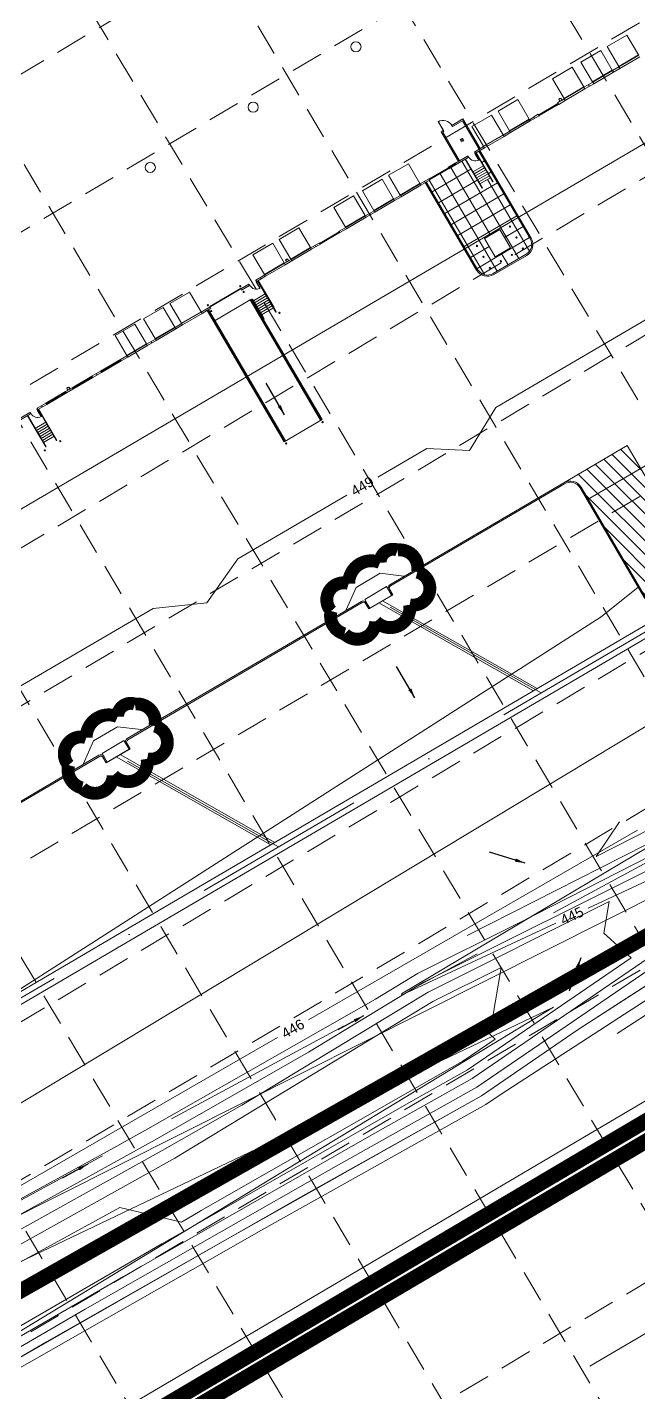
# Model space of a CAD drawing. Header units: inches. Extents: x 2527773 to 2531821, y 6906669 to 6910268.
# Drawn here: x 2529171 to 2529412, y 6907887 to 6908425 of the extents above; entities that cross this region are included whole.
import ezdxf
from ezdxf.enums import TextEntityAlignment as Align

# ---------------------------------------------------------------- set-up
doc = ezdxf.new("R2010")
doc.units = ezdxf.units.IN
doc.header["$MEASUREMENT"] = 0
for name, pattern in [('DASHED', [0.2286, 0.1524, -0.0762]), ('DGN Style 2', [85.538802, 51.323281, -34.215521]), ('DGN Style 4', [136.947622, 68.431042, -34.215521, 0.085539, -34.215521]), ('DGN Style 7', [171.077604, 76.984922, -34.215521, 25.661641, -34.215521]), ('HIDDEN', [0.009525, 0.00635, -0.003175])]:
    doc.linetypes.add(name, pattern=pattern)
for name, color, linetype, lineweight in [('906-BP-01$0$A-FLOR-STAIR', 251, 'Continuous', 0), ('CE-GRADE-25128 - CE-GRAD-CHAN-FLOW', 93, 'Continuous', 30), ('CE-GRADE-25128 - CE-GRAD-CONT-MAJR-LABL-STD1', 1, 'Continuous', 30), ('CE-GRADE-25128 - CE-GRAD-CONT-MAJR-LINE', 1, 'Continuous', 80), ('CE-GRADE-25128 - CE-GRAD-CONT-MINR-LABL-STD1', 40, 'Continuous', 30), ('CE-GRADE-25128 - CE-GRAD-CONT-MINR-LINE', 40, 'Continuous', 53), ('CE-GRADE-25128 - CE-GRAD-FLOW', 40, 'Continuous', 30), ('CE-PUTIL-25128 - CE-UTIL-STRM-INLT', 251, 'Continuous', 13), ('CE-PUTIL-25128 - CE-UTIL-STRM-RCP-CL3-48IN', 251, 'DGN Style 4', 13), ('CE-PUTIL-25128 - CE-UTIL-STRM-WALL', 251, 'Continuous', 13), ('CE-SITE-25128 - 906-BP-01$0$A-BOLLARD', 251, 'Continuous', 0), ('CE-SITE-25128 - 906-BP-01$0$A-DOCK DOOR LINE', 251, 'Continuous', 0), ('CE-SITE-25128 - 906-BP-01$0$A-DOCK-LEVELER', 251, 'Continuous', 0), ('CE-SITE-25128 - 906-BP-01$0$A-DOOR', 251, 'Continuous', 0), ('CE-SITE-25128 - 906-BP-01$0$A-DOOR-SHELL', 251, 'Continuous', 0), ('CE-SITE-25128 - 906-BP-01$0$A-FLOR', 251, 'Continuous', 0), ('CE-SITE-25128 - 906-BP-01$0$A-FLOR-STAIR', 251, 'Continuous', 0), ('CE-SITE-25128 - 906-BP-01$0$A-FLOR-STRS', 251, 'Continuous', 0), ('CE-SITE-25128 - 906-BP-01$0$A-KNOCKOUT-PANELS', 251, 'Continuous', 0), ('CE-SITE-25128 - 906-BP-01$0$A-WALL-SHELL', 251, 'Continuous', 0), ('CE-SITE-25128 - 906-BP-01$0$P-FIXT', 251, 'Continuous', 0), ('CE-SITE-25128 - A-BOLLARD', 251, 'Continuous', 0), ('CE-SITE-25128 - A-DOCK DOOR LINE', 251, 'Continuous', 0), ('CE-SITE-25128 - A-DOOR', 251, 'Continuous', 0), ('CE-SITE-25128 - A-DOOR-SHELL', 251, 'Continuous', 0), ('CE-SITE-25128 - A-ELECTRICAL', 251, 'Continuous', 0), ('CE-SITE-25128 - A-KNOCKOUT-PANELS', 251, 'Continuous', 0), ('CE-SITE-25128 - a-paving', 251, 'Continuous', 0), ('CE-SITE-25128 - a-sidewalks', 251, 'Continuous', 0), ('CE-SITE-25128 - a-stripes', 251, 'Continuous', 0), ('CE-SITE-25128 - A-WALL-SHELL', 251, 'Continuous', 0), ('CE-SITE-25128 - M-OPENINGS', 251, 'DASHED', 0), ('EC-SILTFENCE', 6, 'Continuous', 106), ('Level 13', 7, 'Continuous', 0)]:
    doc.layers.add(name, color=color, linetype=linetype, lineweight=lineweight)
for name, color, linetype in [('GRID', 254, 'HIDDEN'), ('LEGEND', 7, 'Continuous'), ('LIMITS OF DISTURBANCE', 1, 'HIDDEN'), ('SILT FENCE', 200, 'Continuous')]:
    doc.layers.add(name, color=color, linetype=linetype)
doc.layers.add('SF-SHTS-CLIP-BDRY', color=253, linetype='DGN Style 2', lineweight=13, plot=False)
doc.styles.add('SC Dimension Text', font='Font 001.shx', dxfattribs={"height": 0.01})
doc.styles.get("Standard").update_dxf_attribs({"font": 'ARIAL.TTF'})
doc.styles.add('Style-Halff Sans', font='')
doc.styles.get('Style-Halff Sans').set_extended_font_data('Halff Sans')
doc.dimstyles.get("Standard").update_dxf_attribs({"dimtxt": 0.18, "dimasz": 0.18, "dimexe": 0.18, "dimexo": 0.0625, "dimgap": 0.09, "dimtad": 0, "dimtih": 1, "dimtoh": 1, "dimdec": 4, "dimzin": 0, "dimdsep": 46, "dimtxsty": 'SC Dimension Text', "dimcen": 0.09, "dimadec": 0, "dimazin": 0, "dimtfac": 1, "dimtdec": 4, "dimtofl": 0, "dimtmove": 0, "dimatfit": 3, "dimfxl": 0, "dimtolj": 1, "dimtzin": 0, "dimarcsym": 0})

# ---------------------------------------------------------------- blocks, each defined once
blk = doc.blocks.new('906-BP-01$0$A$C3CD811FF_1')
at = {"layer": 'CE-SITE-25128 - 906-BP-01$0$A-BOLLARD', "ltscale": 0.273403}
for centre in [(0.87, -4.87), (2.73, -3.77)]:
    blk.add_circle(centre, 0.0762, dxfattribs=at)
at = {"layer": 'CE-SITE-25128 - 906-BP-01$0$A-FLOR-STRS', "ltscale": 0.273403}
for p, q in [((0.12, 0.07), (2.31, -3.67)), ((-1.22, -0.71), (0.97, -4.45)), ((-1.16, -0.8), (-1.13, -0.78)), ((-1.13, -0.78), (1.01, -4.43)), ((0.99, -1.49), (-0.28, -2.24)), ((0.14, -0.04), (0.17, -0.02)), ((0.14, -0.04), (2.28, -3.68)), ((1.13, -1.73), (-0.14, -2.48)), ((1.28, -1.98), (0.01, -2.72)), ((1.42, -2.22), (0.15, -2.96)), ((1.56, -2.46), (0.29, -3.2)), ((1.7, -2.7), (0.43, -3.44)), ((1.84, -2.94), (0.57, -3.68)), ((1.98, -3.18), (0.71, -3.93)), ((0.97, -4.45), (1.01, -4.43)), ((2.31, -3.67), (2.28, -3.68))]:
    blk.add_line(p, q, dxfattribs=at)

msp = doc.modelspace()

# ---------------------------------------------------------------- hatches: boundary and pattern name
at = {"layer": 'CE-SITE-25128 - 906-BP-01$0$A-KNOCKOUT-PANELS', "lineweight": 0, "ltscale": 0.273403}
h = msp.add_hatch(dxfattribs=at)
h.set_pattern_fill('ANSI31', color=256, style=0)
h.set_pattern_definition([(345.381, (152.8204, 90.29143), (-0.065726627315, -0.25198581456), [])])
h.paths.add_polyline_path([(2529200.27, 6908289.12), (2529208.03, 6908293.67), (2529207.73, 6908294.19), (2529199.96, 6908289.64)], flags=16)
h = msp.add_hatch(dxfattribs=at)
h.set_pattern_fill('ANSI31', color=256, style=0)
h.set_pattern_definition([(345.381, (141.60554, 83.7167), (-0.065726627315, -0.25198581456), [])])
h.paths.add_polyline_path([(2529189.05, 6908282.55), (2529196.82, 6908287.1), (2529196.51, 6908287.62), (2529188.75, 6908283.07)], flags=16)
h = msp.add_hatch(dxfattribs=at)
h.set_pattern_fill('ANSI31', color=256, style=0)
h.set_pattern_definition([(345.381, (131.25336, 77.64773), (-0.065726627315, -0.25198581456), [])])
h.paths.add_polyline_path([(2529178.7, 6908276.48), (2529186.46, 6908281.03), (2529186.16, 6908281.55), (2529178.39, 6908277)], flags=16)
at = {"layer": 'CE-SITE-25128 - A-KNOCKOUT-PANELS', "lineweight": 0, "ltscale": 0.083333}
h = msp.add_hatch(dxfattribs=at)
h.set_pattern_fill('ANSI31', color=256, style=0)
h.set_pattern_definition([(75.381000015, (290.2923, 170.1841), (-0.251985814577, 0.06572662725), [])])
h.paths.add_polyline_path([(2529337.13, 6908370.06), (2529339.72, 6908371.57), (2529340.02, 6908371.05), (2529337.43, 6908369.53)], flags=16)
at = {"layer": 'CE-SITE-25128 - a-stripes', "lineweight": 0, "ltscale": 0.273403}
h = msp.add_hatch(dxfattribs=at)
h.set_pattern_fill('ANSI31', color=256, style=0)
h.set_pattern_definition([(315, (-48, 0.0006), (2.6516504294, 2.6516504294), [])])
h.paths.add_polyline_path([(2529414.69, 6908200.69), (2529435.4, 6908212.83), (2529407.58, 6908260.28), (2529386.88, 6908248.14)], flags=16)

# ---------------------------------------------------------------- linework, layer by layer
at = {"color": 35, "lineweight": 0}
for p, q in [((2529395.27, 6908098.22), (2529430.85, 6908116.33)), ((2529344.46, 6908067.03), (2529433.51, 6908112.35)), ((2529364.73, 6908072.02), (2529436.17, 6908108.37)), ((2529404.59, 6908111.88), (2529395.27, 6908098.22)), ((2529327.12, 6908048.53), (2529432.65, 6908101.24)), ((2529449.89, 6908081.44), (2529346.43, 6908010.68)), ((2529400.51, 6908080.49), (2529329.03, 6908044.78)), ((2529460.28, 6908076.75), (2529388.27, 6908029.97)), ((2529398.37, 6908067.96), (2529400.51, 6908080.49)), ((2529325.21, 6908052.27), (2529364.73, 6908072.02)), ((2529462.91, 6908072.73), (2529357.46, 6908004.24)), ((2529409.18, 6908058.26), (2529398.37, 6908067.96)), ((2529403.56, 6908028.46), (2529465.55, 6908068.72)), ((2529357.91, 6908054.51), (2529330.94, 6908041.04)), ((2529344.61, 6908014.1), (2529409.18, 6908058.26)), ((2529419.08, 6908055.71), (2529348.24, 6908007.26)), ((2529353.4, 6908028.14), (2529357.91, 6908054.51)), ((2529308.29, 6908042.01), (2529325.21, 6908052.27)), ((2529329.03, 6908044.78), (2529255.6, 6908000.23)), ((2529281.94, 6908021.12), (2529327.12, 6908048.53)), ((2529218.58, 6907990.8), (2529308.29, 6908042.01)), ((2529330.94, 6908041.04), (2529229.25, 6907979.34)), ((2529388.27, 6908029.97), (2529350.06, 6908003.84)), ((2529355.54, 6908026.23), (2529353.4, 6908028.14)), ((2529342.8, 6908017.52), (2529355.54, 6908026.23)), ((2529221.41, 6907986.57), (2529281.94, 6908021.12)), ((2529338.6, 6908015.17), (2529342.8, 6908017.52)), ((2529239.61, 6907958.61), (2529338.6, 6908015.17)), ((2529323.33, 6908002.18), (2529344.61, 6908014.1)), ((2529348.24, 6908007.26), (2529292.78, 6907976.21)), ((2529346.43, 6908010.68), (2529308.06, 6907989.19)), ((2529241.98, 6907955.7), (2529323.33, 6908002.18)), ((2529350.06, 6908003.84), (2529277.51, 6907963.22)), ((2529357.46, 6908004.24), (2529351.88, 6908000.42)), ((2529255.6, 6908000.23), (2529224.24, 6907982.33)), ((2529351.88, 6908000.42), (2529262.24, 6907950.24)), ((2529205.12, 6907983.32), (2529218.58, 6907990.8)), ((2529180.61, 6907963.89), (2529221.41, 6907986.57)), ((2529308.06, 6907989.19), (2529244.36, 6907952.8)), ((2529123.07, 6907938.46), (2529205.12, 6907983.32)), ((2529224.24, 6907982.33), (2529156.1, 6907944.46)), ((2529229.25, 6907979.34), (2529227.07, 6907978.1)), ((2529227.07, 6907978.1), (2529131.6, 6907925.02)), ((2529292.78, 6907976.21), (2529246.73, 6907949.9)), ((2529125.32, 6907933.66), (2529180.61, 6907963.89)), ((2529277.51, 6907963.22), (2529249.1, 6907946.99)), ((2529132.89, 6907918.99), (2529207.55, 6907959.91)), ((2529207.55, 6907959.91), (2529231.86, 6907954.12)), ((2529231.86, 6907954.12), (2529239.24, 6907958.4)), ((2529239.24, 6907958.4), (2529239.61, 6907958.61)), ((2529244.36, 6907952.8), (2529208.95, 6907932.62)), ((2529224.09, 6907945.51), (2529241.98, 6907955.7)), ((2529249.1, 6907946.99), (2529178.66, 6907906.84)), ((2529246.73, 6907949.9), (2529193.8, 6907919.73)), ((2529262.24, 6907950.24), (2529251.48, 6907944.09)), ((2529144.51, 6907899.37), (2529224.09, 6907945.51)), ((2529251.48, 6907944.09), (2529163.51, 6907893.95)), ((2529208.95, 6907932.62), (2529145.88, 6907896.05)), ((2529193.8, 6907919.73), (2529147.25, 6907892.74)), ((2529178.66, 6907906.84), (2529148.62, 6907889.43))]:
    msp.add_line(p, q, dxfattribs=at)
at = {"layer": '906-BP-01$0$A-FLOR-STAIR', "lineweight": 0, "ltscale": 0.273403}
msp.add_line((2529272.31, 6908261.8), (2529241.96, 6908313.57), dxfattribs=at)
at = {"layer": 'CE-GRADE-25128 - CE-GRAD-CHAN-FLOW', "color": 5, "linetype": 'DGN Style 7', "lineweight": 0}
for p, q in [((2529227.92, 6907994.82), (2529587.06, 6908188.64)), ((2528831.89, 6907781.1), (2529227.92, 6907994.82))]:
    msp.add_line(p, q, dxfattribs=at)
at = {"layer": 'CE-GRADE-25128 - CE-GRAD-CONT-MAJR-LINE', "color": 35, "linetype": 'Continuous', "lineweight": 0}
msp.add_line((2529503.87, 6908431.89), (2529062.94, 6908173.4), dxfattribs=at)
at = {"layer": 'CE-GRADE-25128 - CE-GRAD-CONT-MAJR-LINE', "color": 35, "linetype": 'Continuous', "lineweight": 0, "flags": 128}
for points in [[(2529479.1, 6908139.69), (2529318.59, 6908044.14), (2529318.81, 6908043.66), (2529379.37, 6908071.9)], [(2529392.14, 6908077.86), (2529512.35, 6908133.91), (2529514.97, 6908129.89)]]:
    msp.add_lwpolyline(points, dxfattribs=at)
at = {"layer": 'CE-GRADE-25128 - CE-GRAD-CONT-MINR-LINE', "color": 35, "linetype": 'Continuous', "lineweight": 0}
for p, q in [((2529397.3, 6908192.74), (2529411.9, 6908204.46)), ((2529397.3, 6908192.74), (2529001.01, 6907939.01)), ((2529422.61, 6908154.27), (2529069.21, 6907941.25)), ((2529053.14, 6907899.12), (2529492.97, 6908120.2)), ((2529281.85, 6908033.89), (2529411.58, 6908108.67)), ((2529052.22, 6907901.51), (2529269.64, 6908026.85))]:
    msp.add_line(p, q, dxfattribs=at)
at = {"layer": 'CE-GRADE-25128 - CE-GRAD-CONT-MINR-LINE', "color": 35, "linetype": 'Continuous', "lineweight": 0, "flags": 128}
for points in [[(2529309.2, 6908247.81), (2529328.63, 6908259.16), (2529345.39, 6908258.36), (2529355.83, 6908275.28), (2529611.19, 6908424.9)], [(2529494.69, 6908299.15), (2529474.88, 6908287.53), (2529470.72, 6908276.85), (2529460.08, 6908278.86), (2529392.23, 6908239.08)], [(2529087.34, 6908117.69), (2529116.23, 6908134.63), (2529137.54, 6908136.33), (2529150.33, 6908154.98), (2529220.64, 6908196.02), (2529241.78, 6908198.32), (2529254.11, 6908215.64), (2529297.04, 6908240.71)], [(2529319.56, 6908208.81), (2529310.17, 6908209.93), (2529300.68, 6908204.37), (2529296.78, 6908195.45)], [(2529215.99, 6908148.27), (2529206.6, 6908149.39), (2529197.11, 6908143.83), (2529193.21, 6908134.91)], [(2529460.28, 6908076.75), (2529424.28, 6908053.36), (2529388.27, 6908029.97), (2529350.06, 6908003.84), (2529313.79, 6907983.53), (2529249.1, 6907946.99), (2529163.64, 6907898.13), (2529139.72, 6907883.7)], [(2528832.25, 6907781.22), (2528854.95, 6907788.9), (2529378.55, 6908038.84), (2529093.66, 6907865.84)]]:
    msp.add_lwpolyline(points, dxfattribs=at)
at = {"layer": 'CE-PUTIL-25128 - CE-UTIL-STRM-INLT', "color": 5}
for p, q in [((2529304.06, 6908199.59), (2529312.68, 6908204.65)), ((2529314.71, 6908201.19), (2529306.08, 6908196.14)), ((2529312.68, 6908204.65), (2529314.71, 6908201.19)), ((2529306.08, 6908196.14), (2529304.06, 6908199.59)), ((2529200.54, 6908138.9), (2529209.16, 6908143.96)), ((2529209.16, 6908143.96), (2529211.19, 6908140.51)), ((2529202.56, 6908135.45), (2529200.54, 6908138.9)), ((2529211.19, 6908140.51), (2529202.56, 6908135.45))]:
    msp.add_line(p, q, dxfattribs=at)
at = {"layer": 'CE-PUTIL-25128 - CE-UTIL-STRM-RCP-CL3-48IN', "color": 5, "lineweight": 0}
for p, q in [((2529536.11, 6908257.98), (2529129.25, 6908019.48)), ((2529373.61, 6908162.72), (2529310.39, 6908198.67)), ((2529270.09, 6908102.03), (2529206.87, 6908137.98))]:
    msp.add_line(p, q, dxfattribs=at)
at = {"layer": 'CE-PUTIL-25128 - CE-UTIL-STRM-WALL', "color": 5, "lineweight": 0}
for p, q in [((2529209.67, 6908069.22), (2529531.99, 6908258.17)), ((2529211.94, 6908065.34), (2529534.26, 6908254.29)), ((2529370.61, 6908163.57), (2529309.65, 6908198.23)), ((2529372.1, 6908164.44), (2529311.14, 6908199.1)), ((2529267.08, 6908102.88), (2529206.12, 6908137.54)), ((2529268.58, 6908103.76), (2529207.62, 6908138.42)), ((2529128.11, 6908021.42), (2529209.67, 6908069.22)), ((2529130.39, 6908017.53), (2529211.94, 6908065.34))]:
    msp.add_line(p, q, dxfattribs=at)
at = {"layer": 'CE-SITE-25128 - 906-BP-01$0$A-BOLLARD', "lineweight": 0, "ltscale": 0.273403}
for p, q in [((2529380.62, 6908396.69), (2529380.94, 6908397.16)), ((2529380.62, 6908396.69), (2529381.03, 6908396)), ((2529380.63, 6908396.69), (2529380.94, 6908397.16)), ((2529380.63, 6908396.69), (2529381.04, 6908395.99)), ((2529380.89, 6908395.92), (2529381.03, 6908396)), ((2529380.89, 6908395.92), (2529380.9, 6908395.91)), ((2529380.9, 6908395.91), (2529381.04, 6908395.99)), ((2529381.5, 6908397.21), (2529380.94, 6908397.16)), ((2529381.49, 6908397.2), (2529380.94, 6908397.15)), ((2529381.49, 6908397.2), (2529381.9, 6908396.5)), ((2529381.5, 6908397.21), (2529381.91, 6908396.51)), ((2529381.9, 6908396.5), (2529382.05, 6908396.58)), ((2529381.91, 6908396.51), (2529382.04, 6908396.59)), ((2529382.04, 6908396.59), (2529382.05, 6908396.58)), ((2529272.87, 6908333.33), (2529273.18, 6908333.8)), ((2529272.87, 6908333.33), (2529273.28, 6908332.63)), ((2529272.88, 6908333.33), (2529273.19, 6908333.8)), ((2529272.88, 6908333.33), (2529273.29, 6908332.63)), ((2529273.14, 6908332.56), (2529273.28, 6908332.63)), ((2529273.14, 6908332.56), (2529273.15, 6908332.55)), ((2529273.15, 6908332.55), (2529273.29, 6908332.63)), ((2529273.75, 6908333.85), (2529273.18, 6908333.8)), ((2529273.74, 6908333.84), (2529273.18, 6908333.79)), ((2529273.74, 6908333.84), (2529274.15, 6908333.14)), ((2529273.75, 6908333.85), (2529274.16, 6908333.15)), ((2529274.15, 6908333.14), (2529274.3, 6908333.22)), ((2529274.16, 6908333.15), (2529274.29, 6908333.23)), ((2529274.29, 6908333.23), (2529274.3, 6908333.22)), ((2529186.6, 6908282.75), (2529186.92, 6908283.23)), ((2529186.6, 6908282.75), (2529187.01, 6908282.06)), ((2529186.61, 6908282.75), (2529186.93, 6908283.22)), ((2529186.61, 6908282.75), (2529187.02, 6908282.06)), ((2529186.87, 6908281.98), (2529187.01, 6908282.06)), ((2529186.87, 6908281.98), (2529186.88, 6908281.97)), ((2529186.88, 6908281.97), (2529187.02, 6908282.06)), ((2529187.48, 6908283.27), (2529186.92, 6908283.23)), ((2529187.48, 6908283.26), (2529186.92, 6908283.22)), ((2529187.48, 6908283.27), (2529187.89, 6908282.58)), ((2529187.48, 6908283.26), (2529187.88, 6908282.56)), ((2529187.88, 6908282.56), (2529188.03, 6908282.65)), ((2529187.89, 6908282.58), (2529188.02, 6908282.66)), ((2529188.02, 6908282.66), (2529188.03, 6908282.65))]:
    msp.add_line(p, q, dxfattribs=at)
for centre, radius in [((2529300.62, 6908417.5), 2), ((2529260.07, 6908393.73), 2), ((2529219.53, 6908369.96), 2), ((2529255.03, 6908323.08), 0.25), ((2529256.34, 6908320.84), 0.25), ((2529242.23, 6908315.58), 0.25), ((2529243.55, 6908313.33), 0.25), ((2529270.45, 6908312.59), 0.25), ((2529287.48, 6908269.54), 0.25), ((2529273.1, 6908261.11), 0.25)]:
    msp.add_circle(centre, radius, dxfattribs=at)
at = {"layer": 'CE-SITE-25128 - 906-BP-01$0$A-DOCK DOOR LINE', "lineweight": 0, "ltscale": 0.273403}
for p, q in [((2529372.74, 6908390.71), (2529380.21, 6908395.1)), ((2529372.91, 6908390.43), (2529380.38, 6908394.81)), ((2529286.47, 6908340.14), (2529293.95, 6908344.52)), ((2529286.64, 6908339.85), (2529294.11, 6908344.24))]:
    msp.add_line(p, q, dxfattribs=at)
at = {"layer": 'CE-SITE-25128 - 906-BP-01$0$A-DOCK-LEVELER', "lineweight": 0, "ltscale": 0.273403, "flags": 128}
for points in [[(2529407.46, 6908422.11), (2529399.7, 6908417.56), (2529404.25, 6908409.79), (2529412.01, 6908414.34), (2529407.46, 6908422.11)], [(2529397.11, 6908416.04), (2529389.34, 6908411.49), (2529393.9, 6908403.72), (2529401.66, 6908408.27), (2529397.11, 6908416.04)], [(2529385.89, 6908409.46), (2529378.13, 6908404.91), (2529382.68, 6908397.15), (2529390.45, 6908401.7), (2529385.89, 6908409.46)], [(2529364.41, 6908396.68), (2529356.65, 6908392.12), (2529361.2, 6908384.36), (2529368.96, 6908388.91), (2529364.41, 6908396.68)], [(2529354.06, 6908390.61), (2529346.3, 6908386.06), (2529350.85, 6908378.29), (2529358.61, 6908382.84), (2529354.06, 6908390.61)], [(2529321.28, 6908371.39), (2529313.51, 6908366.84), (2529318.06, 6908359.07), (2529325.83, 6908363.63), (2529321.28, 6908371.39)], [(2529310.93, 6908365.32), (2529303.16, 6908360.77), (2529307.71, 6908353), (2529315.48, 6908357.56), (2529310.93, 6908365.32)], [(2529299.71, 6908358.75), (2529291.95, 6908354.19), (2529296.5, 6908346.43), (2529304.26, 6908350.98), (2529299.71, 6908358.75)], [(2529278.14, 6908346.1), (2529270.38, 6908341.55), (2529274.93, 6908333.79), (2529282.69, 6908338.34), (2529278.14, 6908346.1)], [(2529267.79, 6908340.03), (2529260.03, 6908335.48), (2529264.58, 6908327.72), (2529272.34, 6908332.27), (2529267.79, 6908340.03)], [(2529235.01, 6908320.81), (2529227.25, 6908316.26), (2529231.8, 6908308.5), (2529239.56, 6908313.05), (2529235.01, 6908320.81)], [(2529224.66, 6908314.75), (2529216.89, 6908310.19), (2529221.44, 6908302.43), (2529229.21, 6908306.98), (2529224.66, 6908314.75)], [(2529213.44, 6908308.17), (2529205.68, 6908303.62), (2529210.23, 6908295.85), (2529217.99, 6908300.41), (2529213.44, 6908308.17)]]:
    msp.add_lwpolyline(points, dxfattribs=at)
at = {"layer": 'CE-SITE-25128 - 906-BP-01$0$A-DOOR', "lineweight": 0, "ltscale": 0.273403}
for p, q in [((2529404.25, 6908409.79), (2529412.01, 6908414.34)), ((2529412.1, 6908414.2), (2529404.33, 6908409.65)), ((2529412.01, 6908414.34), (2529412.1, 6908414.2)), ((2529393.98, 6908403.58), (2529401.75, 6908408.13)), ((2529401.75, 6908408.13), (2529393.98, 6908403.58)), ((2529401.66, 6908408.27), (2529401.75, 6908408.13)), ((2529404.33, 6908409.65), (2529404.25, 6908409.79)), ((2529382.68, 6908397.15), (2529390.45, 6908401.7)), ((2529390.53, 6908401.56), (2529382.77, 6908397)), ((2529390.45, 6908401.7), (2529390.53, 6908401.56)), ((2529393.98, 6908403.58), (2529393.9, 6908403.72)), ((2529380.26, 6908395.34), (2529380.18, 6908395.49)), ((2529382.77, 6908397), (2529382.68, 6908397.15)), ((2529361.2, 6908384.36), (2529368.96, 6908388.91)), ((2529369.05, 6908388.77), (2529361.28, 6908384.22)), ((2529368.96, 6908388.91), (2529369.05, 6908388.77)), ((2529372.41, 6908390.94), (2529372.5, 6908390.79)), ((2529361.28, 6908384.22), (2529361.2, 6908384.36)), ((2529350.85, 6908378.29), (2529358.61, 6908382.84)), ((2529358.7, 6908382.7), (2529350.93, 6908378.15)), ((2529358.61, 6908382.84), (2529358.7, 6908382.7)), ((2529318.06, 6908359.07), (2529325.83, 6908363.63)), ((2529325.91, 6908363.48), (2529318.15, 6908358.93)), ((2529307.71, 6908353), (2529315.48, 6908357.56)), ((2529315.56, 6908357.41), (2529307.8, 6908352.86)), ((2529315.48, 6908357.56), (2529315.56, 6908357.41)), ((2529318.15, 6908358.93), (2529318.06, 6908359.07)), ((2529296.5, 6908346.43), (2529304.26, 6908350.98)), ((2529304.35, 6908350.84), (2529296.58, 6908346.29)), ((2529304.26, 6908350.98), (2529304.35, 6908350.84)), ((2529307.8, 6908352.86), (2529307.71, 6908353)), ((2529296.58, 6908346.29), (2529296.5, 6908346.43)), ((2529274.93, 6908333.79), (2529282.69, 6908338.34)), ((2529282.78, 6908338.19), (2529275.02, 6908333.64)), ((2529282.69, 6908338.34), (2529282.78, 6908338.19)), ((2529264.58, 6908327.72), (2529272.34, 6908332.27)), ((2529272.43, 6908332.13), (2529264.66, 6908327.57)), ((2529272.34, 6908332.27), (2529272.43, 6908332.13)), ((2529275.02, 6908333.64), (2529274.93, 6908333.79)), ((2529258.39, 6908323.77), (2529258.53, 6908323.86)), ((2529258.64, 6908323.34), (2529258.39, 6908323.77)), ((2529258.64, 6908323.34), (2529258.39, 6908323.77)), ((2529258.79, 6908323.43), (2529258.53, 6908323.86)), ((2529261.26, 6908325.46), (2529261.12, 6908325.38)), ((2529261.37, 6908324.94), (2529261.12, 6908325.38)), ((2529261.52, 6908325.03), (2529261.23, 6908324.86)), ((2529261.52, 6908325.03), (2529261.26, 6908325.46)), ((2529261.52, 6908325.03), (2529261.26, 6908325.46)), ((2529261.52, 6908325.03), (2529261.37, 6908324.94)), ((2529264.66, 6908327.57), (2529264.58, 6908327.72)), ((2529258.64, 6908323.34), (2529258.79, 6908323.43)), ((2529231.8, 6908308.5), (2529239.56, 6908313.05)), ((2529239.65, 6908312.91), (2529231.88, 6908308.35)), ((2529239.56, 6908313.05), (2529239.65, 6908312.91)), ((2529231.88, 6908308.35), (2529231.8, 6908308.5)), ((2529221.44, 6908302.43), (2529229.21, 6908306.98)), ((2529221.53, 6908302.29), (2529221.44, 6908302.43)), ((2529229.29, 6908306.84), (2529221.53, 6908302.29)), ((2529229.21, 6908306.98), (2529229.29, 6908306.84)), ((2529210.23, 6908295.85), (2529217.99, 6908300.41)), ((2529218.08, 6908300.26), (2529210.31, 6908295.71)), ((2529217.99, 6908300.41), (2529218.08, 6908300.26)), ((2529210.31, 6908295.71), (2529210.23, 6908295.85)), ((2529172.12, 6908273.2), (2529172.26, 6908273.28)), ((2529172.37, 6908272.77), (2529172.12, 6908273.2)), ((2529172.52, 6908272.85), (2529172.26, 6908273.28)), ((2529172.37, 6908272.77), (2529172.52, 6908272.85)), ((2529175, 6908274.89), (2529174.85, 6908274.8)), ((2529175.11, 6908274.37), (2529174.85, 6908274.8)), ((2529175.25, 6908274.45), (2529174.96, 6908274.29)), ((2529175.25, 6908274.45), (2529175, 6908274.89)), ((2529175.25, 6908274.45), (2529175, 6908274.89))]:
    msp.add_line(p, q, dxfattribs=at)
at = {"layer": 'CE-SITE-25128 - 906-BP-01$0$A-DOOR', "lineweight": 0, "ltscale": 0.273403, "flags": 128}
for points in [[(2529261.37, 6908324.94), (2529262.89, 6908322.36), (2529262.75, 6908322.27), (2529261.23, 6908324.86)], [(2529243.1, 6908314.93), (2529255.17, 6908322.01), (2529255.09, 6908322.15), (2529243.01, 6908315.07)], [(2529175.11, 6908274.37), (2529176.62, 6908271.78), (2529176.48, 6908271.7), (2529174.96, 6908274.29)]]:
    msp.add_lwpolyline(points, close=True, dxfattribs=at)
at = {"layer": 'CE-SITE-25128 - 906-BP-01$0$A-DOOR', "lineweight": 0, "ltscale": 0.273403}
for centre in [(2529261.38, 6908324.95), (2529175.11, 6908274.38)]:
    msp.add_arc(centre, 3.01, 210.4499, 297.039, dxfattribs=at)
at = {"layer": 'CE-SITE-25128 - 906-BP-01$0$A-DOOR-SHELL', "lineweight": 0, "ltscale": 0.273403}
for p, q in [((2529372.82, 6908390.57), (2529380.3, 6908394.95)), ((2529286.55, 6908340), (2529294.03, 6908344.38))]:
    msp.add_line(p, q, dxfattribs=at)
at = {"layer": 'CE-SITE-25128 - 906-BP-01$0$A-DOOR-SHELL', "lineweight": 0, "ltscale": 0.273403, "flags": 128}
for points in [[(2529380.57, 6908394.82), (2529380.42, 6908394.74), (2529380.17, 6908395.17), (2529380.31, 6908395.25)], [(2529372.95, 6908390.35), (2529372.8, 6908390.27), (2529372.55, 6908390.7), (2529372.69, 6908390.79)], [(2529286.68, 6908339.78), (2529286.54, 6908339.7), (2529286.28, 6908340.13), (2529286.43, 6908340.21)], [(2529294.3, 6908344.25), (2529294.16, 6908344.16), (2529293.9, 6908344.59), (2529294.05, 6908344.68)]]:
    msp.add_lwpolyline(points, close=True, dxfattribs=at)
at = {"layer": 'CE-SITE-25128 - 906-BP-01$0$A-FLOR', "lineweight": 0, "ltscale": 0.273403}
for p, q in [((2529412.49, 6908413.53), (2529404.72, 6908408.98)), ((2529402.13, 6908407.47), (2529394.37, 6908402.91)), ((2529390.92, 6908400.89), (2529383.16, 6908396.34)), ((2529369.35, 6908388.25), (2529361.59, 6908383.7)), ((2529359, 6908382.18), (2529351.24, 6908377.63)), ((2529326.22, 6908362.96), (2529318.45, 6908358.41)), ((2529315.87, 6908356.89), (2529308.1, 6908352.34)), ((2529304.65, 6908350.32), (2529296.89, 6908345.76)), ((2529283.08, 6908337.67), (2529275.32, 6908333.12)), ((2529272.73, 6908331.6), (2529264.97, 6908327.05)), ((2529239.95, 6908312.39), (2529232.19, 6908307.83)), ((2529229.6, 6908306.32), (2529221.83, 6908301.76)), ((2529218.38, 6908299.74), (2529210.62, 6908295.19))]:
    msp.add_line(p, q, dxfattribs=at)
at = {"layer": 'CE-SITE-25128 - 906-BP-01$0$A-FLOR-STAIR', "lineweight": 0, "ltscale": 0.273403}
for p, q in [((2529262.09, 6908325.37), (2529268.33, 6908314.73)), ((2529264.82, 6908320.1), (2529260.18, 6908317.39)), ((2529265.28, 6908319.31), (2529260.64, 6908316.59)), ((2529265.74, 6908318.52), (2529261.11, 6908315.8)), ((2529265.08, 6908320.26), (2529264.92, 6908320.17)), ((2529265.55, 6908319.47), (2529265.39, 6908319.38)), ((2529266.01, 6908318.68), (2529265.85, 6908318.59)), ((2529242.54, 6908313.9), (2529272.88, 6908262.14)), ((2529258.87, 6908317.68), (2529245.07, 6908309.59)), ((2529259.45, 6908318.02), (2529258.87, 6908317.68)), ((2529258.87, 6908317.68), (2529286.69, 6908270.23)), ((2529259.54, 6908317.86), (2529259.45, 6908318.02)), ((2529287.26, 6908270.57), (2529259.6, 6908317.75)), ((2529260.07, 6908317.32), (2529259.91, 6908317.23)), ((2529260.53, 6908316.53), (2529260.37, 6908316.44)), ((2529261, 6908315.74), (2529260.84, 6908315.65)), ((2529261.46, 6908314.95), (2529261.3, 6908314.85)), ((2529266.21, 6908317.73), (2529261.57, 6908315.01)), ((2529261.92, 6908314.16), (2529261.76, 6908314.06)), ((2529266.67, 6908316.94), (2529262.03, 6908314.22)), ((2529262.39, 6908313.37), (2529262.23, 6908313.27)), ((2529267.13, 6908316.15), (2529262.5, 6908313.43)), ((2529267.6, 6908315.36), (2529262.96, 6908312.64)), ((2529267.9, 6908314.47), (2529263.59, 6908311.94)), ((2529266.48, 6908317.89), (2529266.31, 6908317.79)), ((2529266.94, 6908317.1), (2529266.78, 6908317)), ((2529267.4, 6908316.31), (2529267.24, 6908316.21)), ((2529267.87, 6908315.52), (2529267.7, 6908315.42)), ((2529267.9, 6908314.47), (2529268.06, 6908314.57)), ((2529268.17, 6908314.63), (2529268.33, 6908314.73)), ((2529262.85, 6908312.58), (2529262.69, 6908312.48)), ((2529263.15, 6908311.69), (2529263.32, 6908311.79)), ((2529263.42, 6908311.85), (2529263.59, 6908311.94)), ((2529272.31, 6908261.8), (2529287.26, 6908270.57))]:
    msp.add_line(p, q, dxfattribs=at)
at = {"layer": 'CE-SITE-25128 - 906-BP-01$0$A-FLOR-STRS', "lineweight": 0, "ltscale": 0.273403}
for p, q in [((2529343.65, 6908373.18), (2529350.37, 6908361.71)), ((2529343.76, 6908373.24), (2529350.48, 6908361.78)), ((2529347.93, 6908375.69), (2529354.65, 6908364.22)), ((2529348.04, 6908375.75), (2529354.76, 6908364.28)), ((2529346.73, 6908368.18), (2529350.9, 6908370.62)), ((2529347.19, 6908367.38), (2529351.36, 6908369.83)), ((2529347.66, 6908366.59), (2529351.83, 6908369.04)), ((2529348.12, 6908365.8), (2529352.29, 6908368.25)), ((2529348.59, 6908365.01), (2529352.76, 6908367.46)), ((2529349.05, 6908364.22), (2529353.22, 6908366.67)), ((2529349.51, 6908363.43), (2529353.68, 6908365.87)), ((2529350.37, 6908361.71), (2529350.48, 6908361.78)), ((2529354.76, 6908364.28), (2529354.65, 6908364.22)), ((2529261.82, 6908325.21), (2529269.03, 6908312.91)), ((2529261.93, 6908325.27), (2529269.14, 6908312.98)), ((2529242.2, 6908313.7), (2529272.46, 6908262.09)), ((2529242.3, 6908313.77), (2529272.57, 6908262.15)), ((2529259.2, 6908317.66), (2529259.81, 6908318.01)), ((2529259.2, 6908317.66), (2529286.84, 6908270.51)), ((2529259.37, 6908317.61), (2529259.76, 6908317.84)), ((2529259.37, 6908317.61), (2529286.94, 6908270.58)), ((2529259.76, 6908317.84), (2529264.28, 6908310.13)), ((2529259.81, 6908318.01), (2529264.39, 6908310.2)), ((2529269.14, 6908312.98), (2529269.03, 6908312.91)), ((2529264.39, 6908310.2), (2529264.28, 6908310.13)), ((2529286.94, 6908270.58), (2529286.84, 6908270.51)), ((2529272.57, 6908262.15), (2529272.46, 6908262.09))]:
    msp.add_line(p, q, dxfattribs=at)
at = {"layer": 'CE-SITE-25128 - 906-BP-01$0$A-KNOCKOUT-PANELS', "lineweight": 0, "ltscale": 0.273403, "flags": 128}
for points in [[(2529200.27, 6908289.12), (2529208.03, 6908293.67), (2529207.73, 6908294.19), (2529199.96, 6908289.64)], [(2529189.05, 6908282.55), (2529196.82, 6908287.1), (2529196.51, 6908287.62), (2529188.75, 6908283.07)], [(2529178.7, 6908276.48), (2529186.46, 6908281.03), (2529186.16, 6908281.55), (2529178.39, 6908277)]]:
    msp.add_lwpolyline(points, close=True, dxfattribs=at)
at = {"layer": 'CE-SITE-25128 - 906-BP-01$0$A-WALL-SHELL', "lineweight": 0, "ltscale": 0.273403}
for p, q in [((2529404.33, 6908409.65), (2529401.75, 6908408.13)), ((2529401.75, 6908408.13), (2529402.13, 6908407.47)), ((2529404.72, 6908408.98), (2529402.13, 6908407.47)), ((2529404.33, 6908409.65), (2529404.72, 6908408.98)), ((2529393.98, 6908403.58), (2529390.53, 6908401.56)), ((2529390.53, 6908401.56), (2529390.92, 6908400.89)), ((2529394.37, 6908402.91), (2529390.92, 6908400.89)), ((2529392.26, 6908402.57), (2529392.65, 6908401.9)), ((2529393.98, 6908403.58), (2529394.37, 6908402.91)), ((2529382.77, 6908397), (2529380.18, 6908395.49)), ((2529380.18, 6908395.49), (2529380.57, 6908394.82)), ((2529383.16, 6908396.34), (2529380.57, 6908394.82)), ((2529382.77, 6908397), (2529383.16, 6908396.34)), ((2529370.77, 6908389.78), (2529369.05, 6908388.77)), ((2529369.05, 6908388.77), (2529369.35, 6908388.25)), ((2529372.8, 6908390.27), (2529369.35, 6908388.25)), ((2529370.69, 6908389.92), (2529372.41, 6908390.94)), ((2529370.77, 6908389.78), (2529370.69, 6908389.92)), ((2529370.77, 6908389.78), (2529371.08, 6908389.26)), ((2529372.41, 6908390.94), (2529372.8, 6908390.27)), ((2529361.28, 6908384.22), (2529358.7, 6908382.7)), ((2529361.59, 6908383.7), (2529359, 6908382.18)), ((2529361.28, 6908384.22), (2529361.59, 6908383.7)), ((2529358.7, 6908382.7), (2529359, 6908382.18)), ((2529318.15, 6908358.93), (2529315.56, 6908357.41)), ((2529315.56, 6908357.41), (2529315.87, 6908356.89)), ((2529318.45, 6908358.41), (2529315.87, 6908356.89)), ((2529318.15, 6908358.93), (2529318.45, 6908358.41)), ((2529307.8, 6908352.86), (2529304.35, 6908350.84)), ((2529304.35, 6908350.84), (2529304.65, 6908350.32)), ((2529308.1, 6908352.34), (2529304.65, 6908350.32)), ((2529306.07, 6908351.85), (2529306.38, 6908351.33)), ((2529307.8, 6908352.86), (2529308.1, 6908352.34)), ((2529296.58, 6908346.29), (2529293.99, 6908344.77)), ((2529296.89, 6908345.76), (2529294.3, 6908344.25)), ((2529296.58, 6908346.29), (2529296.89, 6908345.76)), ((2529286.23, 6908340.22), (2529282.78, 6908338.19)), ((2529286.23, 6908340.22), (2529286.54, 6908339.7)), ((2529293.99, 6908344.77), (2529294.3, 6908344.25)), ((2529282.78, 6908338.19), (2529283.08, 6908337.67)), ((2529286.54, 6908339.7), (2529283.08, 6908337.67)), ((2529284.5, 6908339.21), (2529284.81, 6908338.68)), ((2529275.02, 6908333.64), (2529272.43, 6908332.13)), ((2529272.43, 6908332.13), (2529272.73, 6908331.6)), ((2529275.32, 6908333.12), (2529272.73, 6908331.6)), ((2529275.02, 6908333.64), (2529275.32, 6908333.12)), ((2529258.34, 6908323.86), (2529255.17, 6908322.01)), ((2529258.34, 6908323.86), (2529255.17, 6908322.01)), ((2529258.64, 6908323.34), (2529258.34, 6908323.86)), ((2529258.64, 6908323.34), (2529258.34, 6908323.86)), ((2529264.66, 6908327.57), (2529261.21, 6908325.55)), ((2529264.66, 6908327.57), (2529261.21, 6908325.55)), ((2529261.52, 6908325.03), (2529261.21, 6908325.55)), ((2529261.52, 6908325.03), (2529261.21, 6908325.55)), ((2529264.97, 6908327.05), (2529261.52, 6908325.03)), ((2529264.97, 6908327.05), (2529261.52, 6908325.03)), ((2529262.94, 6908326.56), (2529263.24, 6908326.04)), ((2529262.94, 6908326.56), (2529263.24, 6908326.04)), ((2529264.66, 6908327.57), (2529264.97, 6908327.05)), ((2529264.66, 6908327.57), (2529264.97, 6908327.05)), ((2529255.17, 6908322.01), (2529255.48, 6908321.49)), ((2529258.64, 6908323.34), (2529255.48, 6908321.49)), ((2529258.64, 6908323.34), (2529255.48, 6908321.49)), ((2529243.1, 6908314.93), (2529239.65, 6908312.91)), ((2529243.1, 6908314.93), (2529239.65, 6908312.91)), ((2529239.65, 6908312.91), (2529239.95, 6908312.39)), ((2529239.65, 6908312.91), (2529239.95, 6908312.39)), ((2529243.4, 6908314.41), (2529239.95, 6908312.39)), ((2529243.4, 6908314.41), (2529239.95, 6908312.39)), ((2529241.37, 6908313.92), (2529241.68, 6908313.4)), ((2529241.37, 6908313.92), (2529241.68, 6908313.4)), ((2529243.1, 6908314.93), (2529243.4, 6908314.41)), ((2529243.1, 6908314.93), (2529243.4, 6908314.41)), ((2529231.88, 6908308.35), (2529229.29, 6908306.84)), ((2529232.19, 6908307.83), (2529229.6, 6908306.32)), ((2529231.88, 6908308.35), (2529232.19, 6908307.83)), ((2529221.53, 6908302.29), (2529218.08, 6908300.26)), ((2529221.53, 6908302.29), (2529221.83, 6908301.76)), ((2529229.29, 6908306.84), (2529229.6, 6908306.32)), ((2529218.08, 6908300.26), (2529218.38, 6908299.74)), ((2529221.83, 6908301.76), (2529218.38, 6908299.74)), ((2529219.8, 6908301.27), (2529220.11, 6908300.75)), ((2529210.31, 6908295.71), (2529207.73, 6908294.19)), ((2529207.73, 6908294.19), (2529208.03, 6908293.67)), ((2529210.62, 6908295.19), (2529208.03, 6908293.67)), ((2529210.31, 6908295.71), (2529210.62, 6908295.19)), ((2529199.96, 6908289.64), (2529196.51, 6908287.62)), ((2529196.51, 6908287.62), (2529196.82, 6908287.1)), ((2529200.27, 6908289.12), (2529196.82, 6908287.1)), ((2529198.24, 6908288.63), (2529198.54, 6908288.11)), ((2529199.96, 6908289.64), (2529200.27, 6908289.12)), ((2529188.75, 6908283.07), (2529186.16, 6908281.55)), ((2529186.16, 6908281.55), (2529186.46, 6908281.03)), ((2529189.05, 6908282.55), (2529186.46, 6908281.03)), ((2529188.75, 6908283.07), (2529189.05, 6908282.55)), ((2529178.39, 6908277), (2529174.94, 6908274.98)), ((2529178.7, 6908276.48), (2529175.25, 6908274.45)), ((2529176.67, 6908275.99), (2529176.98, 6908275.47)), ((2529178.39, 6908277), (2529178.7, 6908276.48)), ((2529172.07, 6908273.29), (2529153.38, 6908262.33)), ((2529172.37, 6908272.77), (2529153.68, 6908261.81)), ((2529172.37, 6908272.77), (2529172.07, 6908273.29)), ((2529172.37, 6908272.77), (2529172.07, 6908273.29)), ((2529175.25, 6908274.45), (2529174.94, 6908274.98)), ((2529175.25, 6908274.45), (2529174.94, 6908274.98))]:
    msp.add_line(p, q, dxfattribs=at)
at = {"layer": 'CE-SITE-25128 - 906-BP-01$0$P-FIXT', "lineweight": 0, "ltscale": 0.273403}
for centre in [(2529381.22, 6908396.67), (2529273.47, 6908333.31), (2529187.2, 6908282.73)]:
    msp.add_circle(centre, 0.417, dxfattribs=at)
at = {"layer": 'CE-SITE-25128 - A-BOLLARD', "lineweight": 0, "ltscale": 0.083333}
for centre in [(2529361.35, 6908346.62), (2529361.35, 6908346.62), (2529363.88, 6908342.3), (2529363.88, 6908342.3), (2529348.34, 6908338.99), (2529348.34, 6908338.99), (2529350.87, 6908334.68), (2529350.87, 6908334.68), (2529362.1, 6908335.46), (2529362.1, 6908335.46), (2529366.41, 6908337.99), (2529366.41, 6908337.99), (2529353.4, 6908330.36), (2529353.4, 6908330.36), (2529357.78, 6908332.93), (2529357.78, 6908332.93)]:
    msp.add_circle(centre, 0.25, dxfattribs=at)
at = {"layer": 'CE-SITE-25128 - A-DOCK DOOR LINE', "lineweight": 0, "ltscale": 0.083333}
for p, q in [((2529329.6, 6908365.43), (2529337.08, 6908369.81)), ((2529329.77, 6908365.14), (2529337.25, 6908369.52))]:
    msp.add_line(p, q, dxfattribs=at)
at = {"layer": 'CE-SITE-25128 - A-DOOR', "lineweight": 0, "ltscale": 0.083333}
for p, q in [((2529350.93, 6908378.15), (2529350.85, 6908378.29)), ((2529344.66, 6908374.35), (2529344.8, 6908374.43)), ((2529344.91, 6908373.92), (2529344.66, 6908374.35)), ((2529345.05, 6908374), (2529344.8, 6908374.43)), ((2529344.91, 6908373.92), (2529345.05, 6908374)), ((2529347.53, 6908376.03), (2529347.39, 6908375.95)), ((2529347.64, 6908375.52), (2529347.39, 6908375.95)), ((2529347.79, 6908375.6), (2529347.5, 6908375.43)), ((2529347.79, 6908375.6), (2529347.53, 6908376.03)), ((2529347.79, 6908375.6), (2529347.64, 6908375.52)), ((2529325.83, 6908363.63), (2529325.91, 6908363.48))]:
    msp.add_line(p, q, dxfattribs=at)
at = {"layer": 'CE-SITE-25128 - A-DOOR', "lineweight": 0, "ltscale": 0.083333, "flags": 128}
for points in [[(2529335.17, 6908384.57), (2529333.15, 6908388.02), (2529333.01, 6908387.94), (2529335.03, 6908384.49)], [(2529347.64, 6908375.52), (2529349.16, 6908372.93), (2529349.02, 6908372.85), (2529347.5, 6908375.43)]]:
    msp.add_lwpolyline(points, close=True, dxfattribs=at)
at = {"layer": 'CE-SITE-25128 - A-DOOR', "lineweight": 0, "ltscale": 0.083333}
for centre, radius, start, end in [((2529335.03, 6908384.49), 4, 30.381, 120.381), ((2529347.65, 6908375.53), 3.01, 210.4499, 297.039)]:
    msp.add_arc(centre, radius, start, end, dxfattribs=at)
at = {"layer": 'CE-SITE-25128 - A-DOOR-SHELL', "lineweight": 0, "ltscale": 0.083333}
msp.add_line((2529329.69, 6908365.28), (2529337.16, 6908369.67), dxfattribs=at)
at = {"layer": 'CE-SITE-25128 - A-DOOR-SHELL', "lineweight": 0, "ltscale": 0.083333, "flags": 128}
for points in [[(2529337.43, 6908369.53), (2529337.29, 6908369.45), (2529337.04, 6908369.88), (2529337.18, 6908369.97)], [(2529329.81, 6908365.07), (2529329.67, 6908364.98), (2529329.42, 6908365.41), (2529329.56, 6908365.5)]]:
    msp.add_lwpolyline(points, close=True, dxfattribs=at)
at = {"layer": 'CE-SITE-25128 - A-ELECTRICAL', "lineweight": 0, "ltscale": 0.083333, "flags": 128}
msp.add_lwpolyline([(2529357.36, 6908345.43), (2529351.32, 6908341.89), (2529355.53, 6908334.72), (2529361.56, 6908338.26)], close=True, dxfattribs=at)
at = {"layer": 'CE-SITE-25128 - A-KNOCKOUT-PANELS', "lineweight": 0, "ltscale": 0.083333, "flags": 128}
msp.add_lwpolyline([(2529337.13, 6908370.06), (2529339.72, 6908371.57), (2529340.02, 6908371.05), (2529337.43, 6908369.53)], close=True, dxfattribs=at)
at = {"layer": 'CE-SITE-25128 - a-paving', "lineweight": 0, "ltscale": 0.083333}
for p, q in [((2529349.08, 6908376.36), (2529369.31, 6908341.86)), ((2529349.51, 6908376.62), (2529369.74, 6908342.11)), ((2529327.94, 6908363.97), (2529348.17, 6908329.47)), ((2529328.37, 6908364.23), (2529348.6, 6908329.72)), ((2529367.7, 6908335.7), (2529354.76, 6908328.11)), ((2529367.96, 6908335.27), (2529355.02, 6908327.68))]:
    msp.add_line(p, q, dxfattribs=at)
at = {"layer": 'CE-SITE-25128 - a-paving', "lineweight": 0, "ltscale": 0.273403}
for p, q in [((2529313.98, 6908205.4), (2529382.56, 6908245.61)), ((2529314.23, 6908204.97), (2529382.82, 6908245.18)), ((2529377.38, 6908242.58), (2529382.56, 6908245.61)), ((2529377.58, 6908242.11), (2529382.82, 6908245.18)), ((2529414.51, 6908200.01), (2529388.97, 6908243.57)), ((2529414.69, 6908200.69), (2529389.4, 6908243.83)), ((2529313.44, 6908203.35), (2529314.7, 6908201.2)), ((2529313.87, 6908203.6), (2529315.14, 6908201.45)), ((2529210.45, 6908144.71), (2529302.76, 6908198.83)), ((2529210.71, 6908144.28), (2529303.01, 6908198.4)), ((2529304.38, 6908198.04), (2529305.65, 6908195.89)), ((2529304.81, 6908198.29), (2529306.08, 6908196.14)), ((2529209.92, 6908142.66), (2529211.18, 6908140.51)), ((2529210.35, 6908142.91), (2529211.61, 6908140.76)), ((2529107.1, 6908084.12), (2529199.26, 6908138.15)), ((2529199.49, 6908137.71), (2529107.35, 6908083.69)), ((2529200.86, 6908137.35), (2529202.12, 6908135.2)), ((2529201.29, 6908137.6), (2529202.56, 6908135.45))]:
    msp.add_line(p, q, dxfattribs=at)
at = {"layer": 'CE-SITE-25128 - a-paving', "color": 5, "lineweight": 0, "ltscale": 0.273403}
for p, q in [((2529305.65, 6908195.89), (2529315.14, 6908201.45)), ((2529202.12, 6908135.2), (2529211.61, 6908140.76))]:
    msp.add_line(p, q, dxfattribs=at)
at = {"layer": 'CE-SITE-25128 - a-paving', "lineweight": 0, "ltscale": 0.083333}
for centre, radius, start, end in [((2529365.43, 6908339.58), 4.5, 300.381, 30.381), ((2529365.43, 6908339.58), 5, 300.381, 30.381), ((2529352.49, 6908332), 5, 210.381, 300.381), ((2529352.49, 6908332), 4.5, 210.381, 300.381)]:
    msp.add_arc(centre, radius, start, end, dxfattribs=at)
at = {"layer": 'CE-SITE-25128 - a-paving', "lineweight": 0, "ltscale": 0.273403}
for centre, radius, start, end in [((2529385.09, 6908241.3), 5, 30.3803, 120.3803), ((2529385.09, 6908241.3), 4.5, 30.3803, 120.3803), ((2529314.74, 6908204.11), 1.5, 120.3805, 210.3805), ((2529314.74, 6908204.11), 1, 120.3805, 210.3805), ((2529303.52, 6908197.53), 1.5, 30.3805, 120.3805), ((2529303.52, 6908197.53), 1, 30.3805, 120.3805), ((2529211.21, 6908143.42), 1.5, 120.3805, 210.3805), ((2529211.21, 6908143.42), 1, 120.3805, 210.3805), ((2529200, 6908136.85), 1.5, 30.3805, 120.3805), ((2529200, 6908136.85), 1, 30.3805, 120.3805)]:
    msp.add_arc(centre, radius, start, end, dxfattribs=at)
at = {"layer": 'CE-SITE-25128 - a-sidewalks', "lineweight": 0, "ltscale": 0.083333}
for p, q in [((2529342.39, 6908372.44), (2529364.9, 6908334.05)), ((2529351.36, 6908372.48), (2529350.31, 6908371.87)), ((2529345.93, 6908369.3), (2529330.65, 6908360.34)), ((2529333.77, 6908367.39), (2529356.27, 6908329)), ((2529338.08, 6908369.91), (2529353.7, 6908343.28)), ((2529353.88, 6908368.17), (2529352.84, 6908367.56)), ((2529329.45, 6908364.86), (2529351.26, 6908327.67)), ((2529348.46, 6908364.98), (2529333.18, 6908356.03)), ((2529356.41, 6908363.85), (2529335.71, 6908351.72)), ((2529352.46, 6908365.16), (2529369.03, 6908336.89)), ((2529358.94, 6908359.54), (2529338.24, 6908347.4)), ((2529361.47, 6908355.23), (2529340.77, 6908343.09)), ((2529364, 6908350.91), (2529343.3, 6908338.78)), ((2529366.53, 6908346.6), (2529359.2, 6908342.3)), ((2529369.06, 6908342.29), (2529348.35, 6908330.15)), ((2529353.16, 6908338.76), (2529345.82, 6908334.46)), ((2529357.9, 6908336.11), (2529360.59, 6908331.52))]:
    msp.add_line(p, q, dxfattribs=at)
at = {"layer": 'CE-SITE-25128 - a-stripes', "lineweight": 0, "ltscale": 0.273403}
for p, q in [((2529407.58, 6908260.28), (2529381.92, 6908245.23)), ((2529435.4, 6908212.83), (2529407.58, 6908260.28))]:
    msp.add_line(p, q, dxfattribs=at)
at = {"layer": 'CE-SITE-25128 - A-WALL-SHELL', "lineweight": 0, "ltscale": 0.083333}
for p, q in [((2529338.48, 6908386.51), (2529342.8, 6908389.04)), ((2529338.74, 6908386.07), (2529342.62, 6908388.35)), ((2529342.62, 6908388.35), (2529349.2, 6908377.13)), ((2529342.8, 6908389.04), (2529349.64, 6908377.39)), ((2529334.16, 6908383.98), (2529335.03, 6908384.49)), ((2529340.99, 6908372.32), (2529334.16, 6908383.98)), ((2529334.86, 6908383.79), (2529335.29, 6908384.05)), ((2529341.43, 6908372.58), (2529334.86, 6908383.79)), ((2529335.03, 6908384.49), (2529335.29, 6908384.05)), ((2529338.48, 6908386.51), (2529338.74, 6908386.07)), ((2529350.93, 6908378.15), (2529347.48, 6908376.12)), ((2529351.24, 6908377.63), (2529347.79, 6908375.6)), ((2529350.93, 6908378.15), (2529351.24, 6908377.63)), ((2529344.6, 6908374.44), (2529337.13, 6908370.06)), ((2529344.91, 6908373.92), (2529337.43, 6908369.53)), ((2529344.91, 6908373.92), (2529344.6, 6908374.44)), ((2529347.79, 6908375.6), (2529347.48, 6908376.12)), ((2529349.21, 6908377.14), (2529349.51, 6908376.62)), ((2529337.13, 6908370.06), (2529337.43, 6908369.53)), ((2529329.36, 6908365.5), (2529325.91, 6908363.48)), ((2529325.91, 6908363.48), (2529326.22, 6908362.96)), ((2529329.67, 6908364.98), (2529326.22, 6908362.96)), ((2529327.64, 6908364.49), (2529327.94, 6908363.97)), ((2529329.36, 6908365.5), (2529329.67, 6908364.98))]:
    msp.add_line(p, q, dxfattribs=at)
at = {"layer": 'CE-SITE-25128 - M-OPENINGS', "lineweight": 0, "ltscale": 0.083333}
msp.add_line((2529341.77, 6908380.89), (2529343.14, 6908380.54), dxfattribs=at)
msp.add_lwpolyline([(2529342.28, 6908380.03), (2529343.14, 6908380.54), (2529342.64, 6908381.4), (2529341.77, 6908380.89)], close=True, dxfattribs=at)
at = {"layer": 'EC-SILTFENCE', "color": 30, "linetype": 'Continuous', "lineweight": 0}
for const_width in [6, 2]:
    msp.add_lwpolyline([(2530762.47, 6909098.18), (2530811.41, 6909008.47), (2530809.29, 6908979.21), (2529549.32, 6908239.86), (2529590.68, 6908166.33), (2528866.97, 6907756.14)], dxfattribs=dict(at, const_width=const_width))
at = {"layer": 'EC-SILTFENCE', "color": 30, "linetype": 'Continuous', "lineweight": 0, "flags": 128}
msp.add_lwpolyline([(2529422.07, 6908070.74), (2529057.04, 6907863.86)], dxfattribs=at)
msp.add_lwpolyline([(2529422.07, 6908070.74), (2529057.04, 6907863.86)], dxfattribs=at)
at = {"layer": 'GRID', "color": 252, "linetype": 'HIDDEN', "lineweight": 0, "ltscale": 2000}
for p, q in [((2528232.95, 6907851.15), (2531087.63, 6909546.39)), ((2528260.29, 6907805.11), (2531114.98, 6909500.35)), ((2528287.63, 6907759.06), (2531142.32, 6909454.3)), ((2528314.98, 6907713.02), (2531169.66, 6909408.26)), ((2528342.32, 6907666.98), (2531197, 6909362.22)), ((2528369.66, 6907620.93), (2531224.35, 6909316.17)), ((2528397, 6907574.89), (2531251.69, 6909270.13)), ((2528424.35, 6907528.85), (2531279.03, 6909224.09)), ((2528451.69, 6907482.8), (2531306.37, 6909178.04)), ((2528955.19, 6909151.98), (2529912.3, 6907540.26)), ((2528479.03, 6907436.76), (2531333.72, 6909132)), ((2528909.15, 6909124.64), (2529866.26, 6907512.92)), ((2528863.11, 6909097.29), (2529820.22, 6907485.57)), ((2528506.37, 6907390.72), (2531361.06, 6909085.96)), ((2528817.06, 6909069.95), (2529774.17, 6907458.23)), ((2528771.02, 6909042.61), (2529728.13, 6907430.89)), ((2528724.98, 6909015.27), (2529682.09, 6907403.55)), ((2528678.93, 6908987.92), (2529636.04, 6907376.2)), ((2528632.89, 6908960.58), (2529590, 6907348.86)), ((2528586.85, 6908933.24), (2529543.96, 6907321.52))]:
    msp.add_line(p, q, dxfattribs=at)
at = {"layer": 'LEGEND', "color": 170, "ltscale": 100, "const_width": 5.08}
for points in [[(2529297.77, 6908205.85, 0.520567), (2529297.77, 6908205.85, 0.765195), (2529290.85, 6908195.01, 0.417879), (2529296.1, 6908186.03, 0.6649), (2529308.4, 6908191.01, 0.744833), (2529321.76, 6908197.5, 0.975642), (2529324.83, 6908210.4, 0.520567), (2529317, 6908219.09, 0.520567), (2529310.15, 6908214.14, 0.540264), (2529297.77, 6908205.85)], [(2529194.27, 6908145.09, 0.520567), (2529194.27, 6908145.09, 0.765195), (2529187.35, 6908134.26, 0.417879), (2529192.6, 6908125.28, 0.6649), (2529204.91, 6908130.26, 0.744833), (2529218.27, 6908136.75, 0.975642), (2529221.33, 6908149.65, 0.520567), (2529213.5, 6908158.34, 0.520567), (2529206.65, 6908153.38, 0.540264), (2529194.27, 6908145.09)]]:
    msp.add_lwpolyline(points, format="xyb", close=True, dxfattribs=at)
at = {"layer": 'Level 13', "color": 7, "linetype": 'Continuous', "lineweight": 0}
msp.add_line((2529624.53, 6908125.7), (2528884.54, 6907689.08), dxfattribs=at)
at = {"layer": 'LIMITS OF DISTURBANCE', "linetype": 'DASHED', "lineweight": 0, "ltscale": 200, "const_width": 6}
msp.add_lwpolyline([(2528332.36, 6908651.37), (2528888.03, 6907674.77), (2529627.31, 6908111.38), (2529767.82, 6907853.31), (2529803.13, 6907790.91), (2529843.97, 6907738.74), (2529892.79, 6907769.68), (2529843.96, 6907815.74), (2529662.39, 6908147.63), (2529567.23, 6908242.62), (2530796.16, 6908963.31), (2530836.37, 6908955.22), (2530841.61, 6908987.33), (2530829.91, 6909020.6), (2530361.77, 6909809.42, 0.353669), (2530319.01, 6909816.02), (2528338.87, 6908654.84)], format="xyb", close=True, dxfattribs=at)
at = {"layer": 'SF-SHTS-CLIP-BDRY', "lineweight": 0, "flags": 128}
msp.add_lwpolyline([(2528877.39, 6907592.68), (2529892.66, 6908192.57), (2529812.9, 6908385.43), (2530714.96, 6908921.67), (2530928.98, 6908804.47), (2530689.19, 6908660.03), (2530931.84, 6908250.71)], dxfattribs=at)
at = {"layer": 'SILT FENCE', "linetype": 'Continuous', "lineweight": 0, "const_width": 6}
msp.add_lwpolyline([(2528893.38, 6907685.5), (2529659.41, 6908138.58), (2529838.5, 6907810.65), (2529881.01, 6907767.58)], dxfattribs=at)

# ---------------------------------------------------------------- block references
at = {"layer": 'CE-SITE-25128 - 906-BP-01$0$A-FLOR-STRS', "lineweight": 0, "ltscale": 0.273403, "xscale": 3.280833333333333, "yscale": 3.280833333333333, "zscale": 3.280833333333333}
msp.add_blockref('906-BP-01$0$A$C3CD811FF_1', (2529175.11, 6908274.37), dxfattribs=at)

# ---------------------------------------------------------------- texts
at = {"layer": 'CE-GRADE-25128 - CE-GRAD-CONT-MAJR-LABL-STD1', "color": 35, "linetype": 'Continuous', "lineweight": 0}
msp.add_text('445', height=4, rotation=24.9995, dxfattribs=at).set_placement((2529385.76, 6908074.88), align=Align.MIDDLE_CENTER)
at = {"layer": 'CE-GRADE-25128 - CE-GRAD-CONT-MINR-LABL-STD1', "color": 35, "linetype": 'Continuous', "lineweight": 0}
for s, rotation, p in [('449', 30.2801, (2529303.12, 6908244.26)), ('446', 29.9619, (2529275.74, 6908030.37))]:
    msp.add_text(s, height=4, rotation=rotation, dxfattribs=at).set_placement(p, align=Align.MIDDLE_CENTER)

# ---------------------------------------------------------------- leaders
at = {"layer": 'CE-GRADE-25128 - CE-GRAD-FLOW', "color": 7, "linetype": 'Continuous', "lineweight": 0}
for points in [[(2529272.44, 6908272.44), (2529265.18, 6908284.83)], [(2529323.89, 6908160.75), (2529316.63, 6908173.14)], [(2529367.31, 6908095.65), (2529353.32, 6908099.93)], [(2529389.26, 6908058.24), (2529384.71, 6908045.18)], [(2529303.57, 6908035.4), (2529293.54, 6908029.84)], [(2529194.88, 6907976.97), (2529184.84, 6907971.42)]]:
    msp.add_leader(points, dimstyle='Standard', override={"dimtxt": 4, "dimasz": 4, "dimgap": 2, "dimtad": 1, "dimtxsty": 'Style-Halff Sans'}, dxfattribs=at)

doc.saveas('drawing.dxf')
